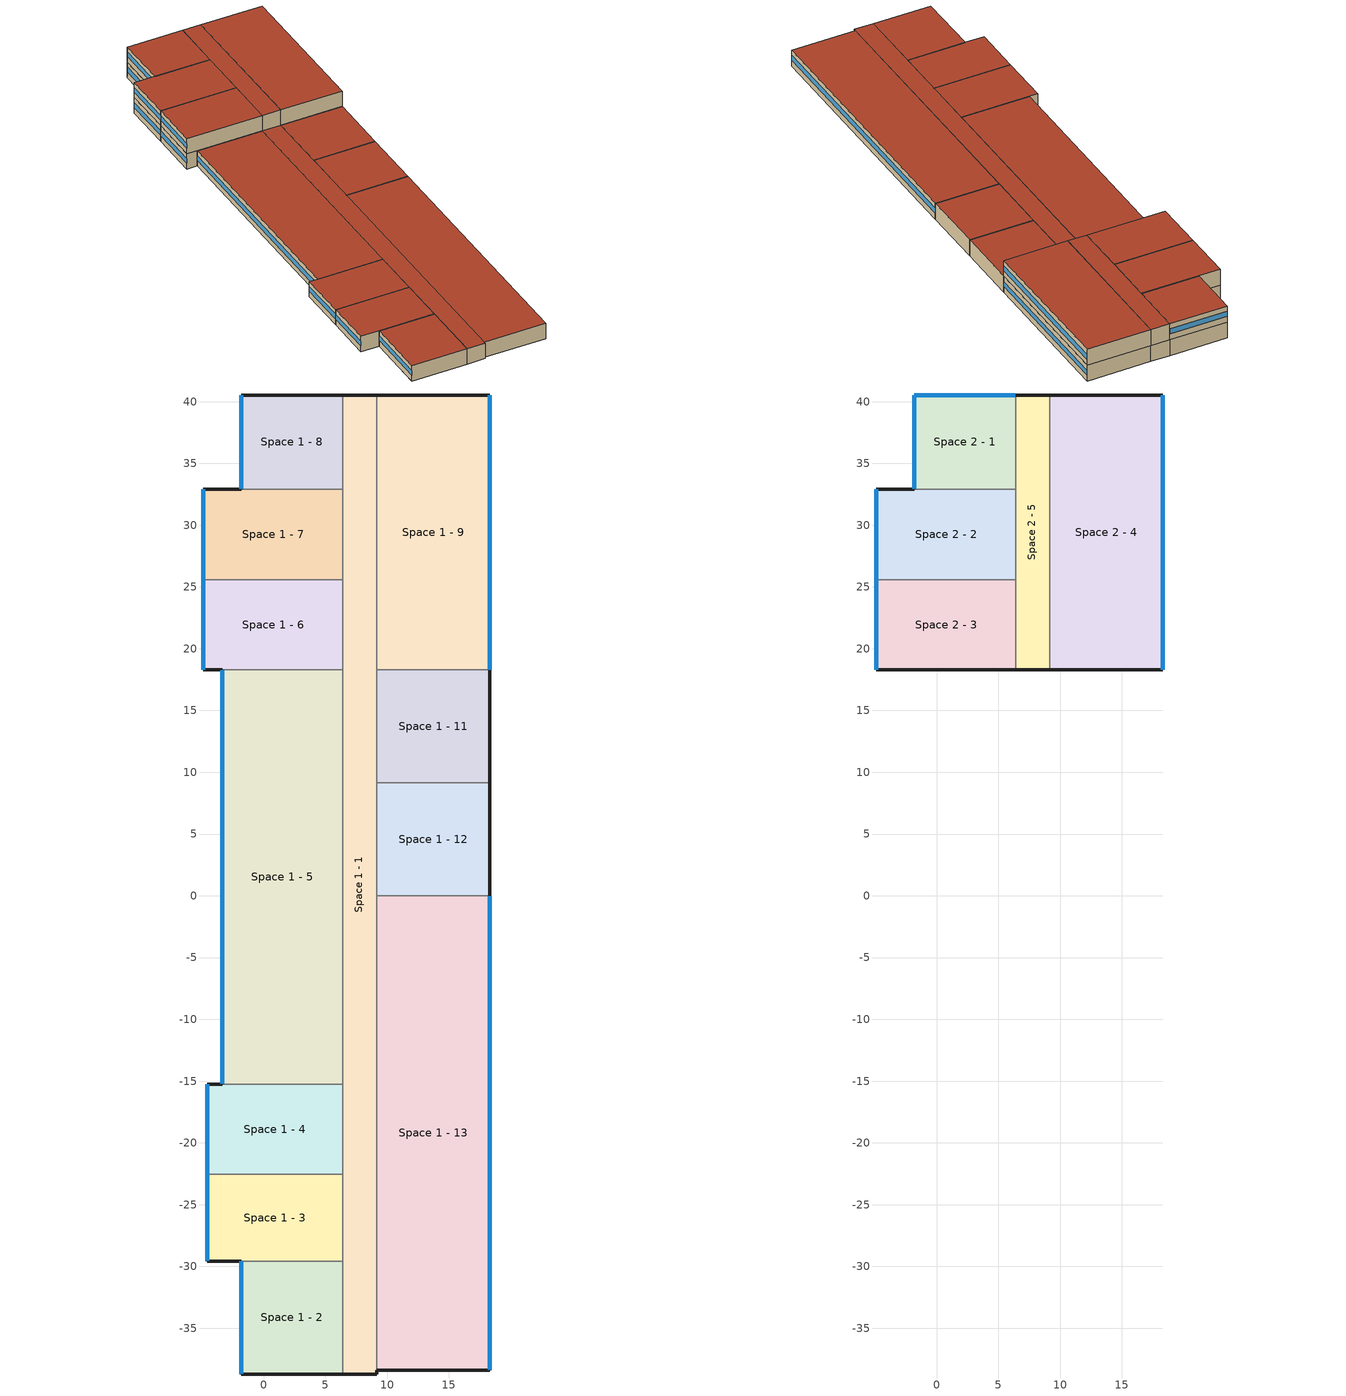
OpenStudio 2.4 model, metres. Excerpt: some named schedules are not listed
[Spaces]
Space 1 - 11
 floor ground: 18.29,18.29 18.29,9.14 9.14,9.14 9.14,18.29 z0
 wall outside: 18.29,9.14 18.29,18.29 z0:2.44
 wall to Space 1 - 12: 9.14,9.14 18.29,9.14 z0:2.44
 wall to Space 1 - 1: 9.14,18.29 9.14,9.14 z0:2.44
 wall to Space 1 - 9: 18.29,18.29 9.14,18.29 z0:2.44
 roof outside: 9.14,18.29 9.14,9.14 18.29,9.14 18.29,18.29 z2.44
Space 1 - 1
 floor ground: 6.4,-38.71 6.4,-29.57 6.4,-22.56 6.4,-15.24 6.4,18.29 6.4,25.6 6.4,32.92 6.4,40.54 9.14,40.54 9.14,18.29 9.14,9.14 9.14,0 9.14,-38.4 9.14,-38.71 z0
 wall outside: 9.14,40.54 6.4,40.54 / 6.4,-38.71 9.14,-38.71 9.14,-38.4 z0:2.44
 wall to Space 1 - 7: 6.4,32.92 6.4,25.6 z0:2.44
 wall to Space 1 - 6: 6.4,25.6 6.4,18.29 z0:2.44
 wall to Space 1 - 5: 6.4,18.29 6.4,-15.24 z0:2.44
 wall to Space 1 - 4: 6.4,-15.24 6.4,-22.56 z0:2.44
 wall to Space 1 - 3: 6.4,-22.56 6.4,-29.57 z0:2.44
 wall to Space 1 - 2: 6.4,-29.57 6.4,-38.71 z0:2.44
 wall to Space 1 - 8: 6.4,40.54 6.4,32.92 z0:2.44
 wall to Space 1 - 9: 9.14,18.29 9.14,40.54 z0:2.44
 wall to Space 1 - 12: 9.14,0 9.14,9.14 z0:2.44
 wall to Space 1 - 13: 9.14,-38.4 9.14,0 z0:2.44
 roof outside: 9.14,-38.71 9.14,18.29 6.4,18.29 6.4,-38.71 z2.44
Space 1 - 2
 floor ground: -1.83,-38.71 -1.83,-29.57 6.4,-29.57 6.4,-38.71 z0
 wall outside: -1.83,-29.57 -1.83,-38.71 6.4,-38.71 z0:2.44
 wall to Space 1 - 3: 6.4,-29.57 -1.83,-29.57 z0:2.44
 window: -1.83,-29.59 -1.83,-38.68 z0.91:1.65
 roof outside: 6.4,-38.71 6.4,-29.57 -1.83,-29.57 -1.83,-38.71 z2.44
Space 1 - 12
 floor ground: 18.29,9.14 18.29,0 17.98,0 9.14,0 9.14,9.14 z0
 wall outside: 18.29,0 18.29,9.14 z0:2.44
 wall to Space 1 - 13: 9.14,0 17.98,0 18.29,0 z0:2.44
 roof outside: 9.14,9.14 9.14,0 17.98,0 18.29,0 18.29,9.14 z2.44
Space 1 - 13
 floor ground: 18.29,0 18.29,-38.4 9.14,-38.4 9.14,0 17.98,0 z0
 wall outside: 9.14,-38.4 18.29,-38.4 18.29,0 z0:2.44
 window: 18.29,-38.38 18.29,-0.03 z0.91:1.65
 roof outside: 17.98,0 9.14,0 9.14,-38.4 18.29,-38.4 18.29,0 z2.44
Space 1 - 6
 floor ground: 6.4,25.6 6.4,18.29 -3.35,18.29 -4.88,18.29 -4.88,25.6 z0
 wall outside: -4.88,25.6 -4.88,18.29 -3.35,18.29 z0:2.44
 wall to Space 1 - 5: -3.35,18.29 6.4,18.29 z0:2.44
 wall to Space 1 - 7: 6.4,25.6 -4.88,25.6 z0:2.44
 window: -4.88,25.58 -4.88,18.31 z0.91:1.65
Space 1 - 3
 floor ground: 6.4,-22.56 6.4,-29.57 -1.83,-29.57 -4.57,-29.57 -4.57,-22.56 z0
 wall outside: -4.57,-22.56 -4.57,-29.57 -1.83,-29.57 z0:2.44
 wall to Space 1 - 4: 6.4,-22.56 -4.57,-22.56 z0:2.44
 window: -4.57,-22.58 -4.57,-29.54 z0.91:1.65
 roof outside: -4.57,-22.56 -4.57,-29.57 -1.83,-29.57 6.4,-29.57 6.4,-22.56 z2.44
Space 1 - 4
 floor ground: 6.4,-15.24 6.4,-22.56 -4.57,-22.56 -4.57,-15.24 -3.35,-15.24 z0
 wall outside: -3.35,-15.24 -4.57,-15.24 -4.57,-22.56 z0:2.44
 wall to Space 1 - 5: 6.4,-15.24 -3.35,-15.24 z0:2.44
 window: -4.57,-15.27 -4.57,-22.53 z0.91:1.65
 roof outside: -3.35,-15.24 -4.57,-15.24 -4.57,-22.56 6.4,-22.56 6.4,-15.24 z2.44
Space 1 - 5
 floor ground: 6.4,18.29 6.4,-15.24 -3.35,-15.24 -3.35,18.29 z0
 wall outside: -3.35,18.29 -3.35,-15.24 z0:2.44
 window: -3.35,18.26 -3.35,-15.21 z0.91:1.65
 roof outside: -3.35,18.29 -3.35,-15.24 6.4,-15.24 6.4,18.29 z2.44
Space 1 - 7
 floor ground: 6.4,32.92 6.4,25.6 -4.88,25.6 -4.88,32.92 -1.83,32.92 z0
 wall outside: -1.83,32.92 -4.88,32.92 -4.88,25.6 z0:2.44
 wall to Space 1 - 8: 6.4,32.92 -1.83,32.92 z0:2.44
 window: -4.88,32.89 -4.88,25.63 z0.91:1.65
Space 1 - 8
 floor ground: 6.4,40.54 6.4,32.92 -1.83,32.92 -1.83,40.54 z0
 wall outside: 6.4,40.54 -1.83,40.54 -1.83,32.92 z0:2.44
 window: -1.83,40.51 -1.83,32.94 z0.91:1.65
Space 1 - 9
 floor ground: 18.29,40.54 18.29,18.29 9.14,18.29 9.14,40.54 z0
 wall outside: 18.29,18.29 18.29,40.54 9.14,40.54 z0:2.44
 window: 18.29,18.31 18.29,40.51 z0.91:1.65
Space 2 - 1
 floor to Space 1 - 8: 6.4,40.54 6.4,32.92 -1.83,32.92 -1.83,40.54 z2.44
 wall outside: 6.4,40.54 -1.83,40.54 -1.83,32.92 z2.44:4.88
 wall to Space 2 - 5: 6.4,32.92 6.4,40.54 z2.44:4.88
 wall to Space 2 - 2: -1.83,32.92 6.4,32.92 z2.44:4.88
 window: -1.83,40.51 -1.83,32.94 / 6.38,40.54 -1.8,40.54 z3.35:4.09
 roof outside: -1.83,40.54 -1.83,32.92 6.4,32.92 6.4,40.54 z4.88
Space 2 - 2
 floor to Space 1 - 7: 6.4,32.92 6.4,25.6 -4.88,25.6 -4.88,32.92 -1.83,32.92 z2.44
 wall outside: -1.83,32.92 -4.88,32.92 -4.88,25.6 z2.44:4.88
 wall to Space 2 - 5: 6.4,25.6 6.4,32.92 z2.44:4.88
 wall to Space 2 - 3: -4.88,25.6 6.4,25.6 z2.44:4.88
 window: -4.88,32.89 -4.88,25.63 z3.35:4.09
 roof outside: -1.83,32.92 -4.88,32.92 -4.88,25.6 6.4,25.6 6.4,32.92 z4.88
Space 2 - 3
 floor to Space 1 - 6: 6.4,25.6 6.4,18.29 -4.88,18.29 -4.88,25.6 z2.44
 wall outside: -4.88,25.6 -4.88,18.29 6.4,18.29 z2.44:4.88
 wall to Space 2 - 5: 6.4,18.29 6.4,25.6 z2.44:4.88
 window: -4.88,25.58 -4.88,18.31 z3.35:4.09
 roof outside: -4.88,25.6 -4.88,18.29 6.4,18.29 6.4,25.6 z4.88
Space 2 - 4
 floor to Space 1 - 9: 18.29,40.54 18.29,18.29 9.14,18.29 9.14,40.54 z2.44
 wall outside: 9.14,18.29 18.29,18.29 18.29,40.54 9.14,40.54 z2.44:4.88
 wall to Space 2 - 5: 9.14,40.54 9.14,18.29 z2.44:4.88
 window: 18.29,18.31 18.29,40.51 z3.35:4.09
 roof outside: 9.14,40.54 9.14,18.29 18.29,18.29 18.29,40.54 z4.88
Space 2 - 5
 floor to Space 1 - 1: 9.14,40.54 9.14,18.29 6.4,18.29 6.4,40.54 z2.44
 wall outside: 6.4,18.29 9.14,18.29 / 9.14,40.54 6.4,40.54 z2.44:4.88
 roof outside: 6.4,40.54 6.4,32.92 6.4,25.6 6.4,18.29 9.14,18.29 9.14,40.54 z4.88
[Site]
Los Angeles Intl Arpt: Latitude {deg}=33.93; Longitude {deg}=-118.4; Time Zone {hr}=-8; Elevation {m}=30
[ClimateZones]
Climate Zone Institution Name 2=CEC; Climate Zone Document Name 2=California Climate Zone Descriptions; Climate Zone Document Year 2=1995; Climate Zone Value 2=9
[Building]
Building 1: Default Construction Set=DEER 1985 - ESe - CEC T24-CEC9; Standards Building Type=ESe
[SizingPeriod:DesignDay] Barometric Pressure {Pa}=100965; Sky Clearness=0; Rain Indicator=0; Snow Indicator=0; Day of Month=21; Daylight Saving Time Indicator=0; Dry-Bulb Temperature Range Modifier Type=DefaultMultipliers
Name | Maximum Dry-Bulb Temperature {C} | Daily Dry-Bulb Temperature Range {deltaC} | Humidity Indicating Conditions at Maximum Dry-Bulb | Wind Speed {m/s} | Wind Direction {deg} | Month | Day Type | Humidity Indicating Type | Solar Model Indicator | ASHRAE Taub | ASHRAE Taud
Los Angeles Intl Arpt Ann Htg 99.6% Condns DB | 6.9 | 0 | 6.9 | 2.4 | 90 | 1 | WinterDesignDay | Wetbulb | ASHRAEClearSky
Los Angeles Intl Arpt Ann Hum_n 99.6% Condns DP=>MCDB | 15.2 | 0 | -10.6 | 2.4 | 90 | 1 | WinterDesignDay | Dewpoint | ASHRAEClearSky
Los Angeles Intl Arpt Ann Htg Wind 99.6% Condns WS=>MCDB | 13.6 | 0 | 13.6 | 10.9 | 90 | 1 | WinterDesignDay | Wetbulb | ASHRAEClearSky
Los Angeles Intl Arpt Ann Clg .4% Condns DB=>MWB | 28.7 | 6 | 17.9 | 4.1 | 250 | 8 | SummerDesignDay | Wetbulb | ASHRAETau | 0.44 | 2.108
[DefaultConstructionSet]
DEER 1985 - ESe - CEC T24-CEC9: Default Exterior Surface Constructions=Default Surface Constructions 1; Default Interior Surface Constructions=Default Surface Constructions 2; Default Ground Contact Surface Constructions=Default Surface Constructions 3; Default Exterior SubSurface Constructions=Default Sub Surface Constructions 1; Default Interior SubSurface Constructions=Default Sub Surface Constructions 2; Interior Partition Construction=Typical Interior Partition
[DefaultSurfaceConstructions]
Name | Floor Construction | Wall Construction | Roof Ceiling Construction
Default Surface Constructions 1 | DEER Uncarpeted 6in Slab Floor | DEER Insulated Exterior Mass Wall R-3.51 | DEER Wood Framed Roof R-14.18
Default Surface Constructions 2 | DEER Carpeted 6in Slab Floor | Typical Interior Wall | DEER Carpeted 6in Slab Floor
Default Surface Constructions 3 | DEER Carpeted 6in Slab Floor | Typical Uninsulated Basement Mass Wall
[Construction]
DEER Uncarpeted 6in Slab Floor: Typical Insulation R-1.73, 6 in. Normalweight Concrete Floor
DEER Insulated Exterior Mass Wall R-3.51: 8 in. Concrete Block Wall, Typical Insulation R-1.73
DEER Wood Framed Roof R-14.18: Roof Membrane, Typical Insulation R-13.68, Metal Roof Surface
DEER Carpeted 6in Slab Floor: Typical Insulation, 6 in. Normalweight Concrete Floor, Typical Carpet Pad
Typical Interior Wall: G01 13mm gypsum board, G01 13mm gypsum board
Typical Uninsulated Basement Mass Wall: 8 in. Concrete Block Basement Wall
DEER Metal Framed Window U-1.23 SHGC 0.82: Simple Glazing U-1.56 SHGC 0.82
DEER Metal Framed Window U-1.23 SHGC 0.82 1: Simple Glazing U-1.56 SHGC 0.82 1
Typical Uninsulated Swinging Door: Typical Insulation
U 0.98 SHGC 0.68 Sgl Ref-B-H Clr 6mm: REF B CLEAR HI 6MM
Typical Insulated Metal Door: F08 Metal surface, Typical Insulation
DEER Skylight U-1.31 SHGC 0.61: Simple Glazing U-1.69 SHGC 0.61
Typical Interior Window: Clear 3mm
Typical Interior Door; Typical Interior Partition: G05 25mm wood
[Material:NoMass] Roughness=Smooth; Thermal Absorptance=0.9; Solar Absorptance=0.7
Name | Thermal Resistance {m2-K/W} | Visible Absorptance
Typical Insulation R-1.73 | 0.305336 | 0.7
Typical Insulation R-13.68 | 2.40869 | 0.7
Typical Insulation | 0.0282222 | 0.7
Typical Carpet Pad | 0.21648 | 0.8
[Material] Thermal Absorptance=0.9
Name | Roughness | Thickness {m} | Conductivity {W/m-K} | Density {kg/m3} | Specific Heat {J/kg-K} | Solar Absorptance | Visible Absorptance
6 in. Normalweight Concrete Floor | MediumRough | 0.1524 | 2.31 | 2322 | 832 | 0.7 | 0.7
8 in. Concrete Block Wall | MediumRough | 0.2032 | 0.72 | 800 | 832 | 0.7 | 0.7
Roof Membrane | VeryRough | 0.0095 | 0.16 | 1121.29 | 1460 | 0.7 | 0.7
Metal Roof Surface; F08 Metal surface | Smooth | 0.0008 | 45.28 | 7824 | 500 | 0.7 | 0.7
G01 13mm gypsum board | Smooth | 0.0127 | 0.160031 | 800.001 | 1090.73 | 0.7 | 0.5
8 in. Concrete Block Basement Wall | MediumRough | 0.2032 | 1.326 | 1842 | 912 | 0.7 | 0.7
G05 25mm wood | MediumSmooth | 0.0254 | 0.15 | 608 | 1630 | 0.5 | 0.5
[DefaultSubSurfaceConstructions]
Name | Fixed Window Construction | Operable Window Construction | Door Construction | Glass Door Construction | Overhead Door Construction | Skylight Construction | Tubular Daylight Dome Construction | Tubular Daylight Diffuser Construction
Default Sub Surface Constructions 1 | DEER Metal Framed Window U-1.23 SHGC 0.82 | DEER Metal Framed Window U-1.23 SHGC 0.82 1 | Typical Uninsulated Swinging Door | U 0.98 SHGC 0.68 Sgl Ref-B-H Clr 6mm | Typical Insulated Metal Door | DEER Skylight U-1.31 SHGC 0.61 | Typical Interior Window | Typical Interior Window
Default Sub Surface Constructions 2 | Typical Interior Window | Typical Interior Window | Typical Interior Door
[WindowMaterial:SimpleGlazingSystem] U-Factor {W/m2-K}=0.1; Visible Transmittance=0.25
Name | Solar Heat Gain Coefficient
Simple Glazing U-1.56 SHGC 0.82; Simple Glazing U-1.56 SHGC 0.82 1 | 0.82
Simple Glazing U-1.69 SHGC 0.61 | 0.61
[WindowMaterial:Glazing] Optical Data Type=SpectralAverage; Infrared Transmittance at Normal Incidence=0; Front Side Infrared Hemispherical Emissivity=0.84; Conductivity {W/m-K}=0.9; Dirt Correction Factor for Solar and Visible Transmittance=1; Solar Diffusing=No
Name | Thickness {m} | Solar Transmittance at Normal Incidence | Front Side Solar Reflectance at Normal Incidence | Back Side Solar Reflectance at Normal Incidence | Visible Transmittance at Normal Incidence | Front Side Visible Reflectance at Normal Incidence | Back Side Visible Reflectance at Normal Incidence | Back Side Infrared Hemispherical Emissivity
REF B CLEAR HI 6MM | 0.006 | 0.24 | 0.16 | 0.32 | 0.3 | 0.16 | 0.29 | 0.6
Clear 3mm | 0.003 | 0.837 | 0.075 | 0.075 | 0.898 | 0.081 | 0.081 | 0.84
[SpaceType]
Name | Default Schedule Set | Design Specification Outdoor Air Object | Standards Building Type | Standards Space Type
ESe Classroom | ESe Classroom Schedule Set | ESe Classroom Ventilation | ESe | Classroom
ECC CorridorStairway | ECC CorridorStairway Schedule Set | ECC CorridorStairway Ventilation | ECC | CorridorStairway
ESe OfficeGeneral | ESe OfficeGeneral Schedule Set | ESe OfficeGeneral Ventilation | ESe | OfficeGeneral
EPr LibraryReading | EPr LibraryReading Schedule Set | EPr LibraryReading Ventilation | EPr | LibraryReading
ESe Dining | ESe Dining Schedule Set | ESe Dining Ventilation | ESe | Dining
ESe Kitchen | ESe Kitchen Schedule Set | ESe Kitchen Ventilation | ESe | Kitchen
[DefaultScheduleSet]
Name | Number of People Schedule | People Activity Level Schedule | Lighting Schedule | Electric Equipment Schedule | Infiltration Schedule
ESe Classroom Schedule Set | D_ESe_Clrm_Occup_Yr | DEER Activity 117W/person | D17_ESe_Clrm_LF_Yr | D_ESe_Clrm_Misc_Yr | D_ESe_All_C_Inf_Yr
ECC CorridorStairway Schedule Set | D_ECC_OffGen_Occup_Yr | DEER Activity 147W/person | D17_ECC_Cordr_LF_Yr | D_ECC_OffGen_Misc_Yr | D_ECC_All_C_Inf_Yr
ESe OfficeGeneral Schedule Set | D_ESe_OffGen_Occup_Yr | DEER Activity 132W/person | D17_ESe_OffGen_LF_Yr | D_ESe_OffGen_Misc_Yr | D_ESe_All_C_Inf_Yr
EPr LibraryReading Schedule Set | D_EPr_Clrm_Occup_Yr | DEER Activity 132W/person | D17_EPr_LibRdg_LF_Yr | D_EPr_Clrm_Misc_Yr | D_EPr_All_C_Inf_Yr
ESe Dining Schedule Set | D_ESe_Caf_Occup_Yr | DEER Activity 161W/person | D17_ESe_Din_LF_Yr | D_ESe_Caf_Misc_Yr | D_ESe_All_C_Inf_Yr
ESe Kitchen Schedule Set | D_ESe_Ktchn_Occup_Yr | DEER Activity 220W/person | D17_ESe_Ktchn_LF_Yr | D_ESe_Ktchn_Misc_Yr | D_ESe_All_C_Inf_Yr
[DesignSpecification:OutdoorAir] Outdoor Air Method=Sum
Name | Outdoor Air Flow per Floor Area {m3/s-m2}
ESe Classroom Ventilation | 0.00254
ECC CorridorStairway Ventilation; ESe Kitchen Ventilation | 0.000254
ESe OfficeGeneral Ventilation | 0.0004572
EPr LibraryReading Ventilation | 0.001016
ESe Dining Ventilation | 0.0045212
[People] Work Efficiency Schedule=Work Efficiency Schedule; Clothing Insulation Schedule=Clothing Schedule; Air Velocity Schedule=Air Velocity Schedule; Multiplier=1
Name | People Definition | Space or SpaceType
ESe Classroom People | ESe Classroom People Definition | ESe Classroom
ECC CorridorStairway People | ECC CorridorStairway People Definition | ECC CorridorStairway
ESe OfficeGeneral People | ESe OfficeGeneral People Definition | ESe OfficeGeneral
EPr LibraryReading People | EPr LibraryReading People Definition | EPr LibraryReading
ESe Dining People | ESe Dining People Definition | ESe Dining
ESe Kitchen People | ESe Kitchen People Definition | ESe Kitchen
[People:Definition] Number of People Calculation Method=People/Area; Fraction Radiant=0.3
Name | People per Space Floor Area {person/m2}
ESe Classroom People Definition | 0.358438
ECC CorridorStairway People Definition | 0.0721182
ESe OfficeGeneral People Definition | 0.0473612
EPr LibraryReading People Definition | 0.14316
ESe Dining People Definition | 0.477918
ESe Kitchen People Definition | 0.0355209
[Lights] Fraction Replaceable=1
Name | Lights Definition | Space or SpaceType
ESe Classroom Lights | ESe Classroom Lights Definition | ESe Classroom
ECC CorridorStairway Lights | ECC CorridorStairway Lights Definition | ECC CorridorStairway
ESe OfficeGeneral Lights | ESe OfficeGeneral Lights Definition | ESe OfficeGeneral
EPr LibraryReading Lights | EPr LibraryReading Lights Definition | EPr LibraryReading
ESe Dining Lights | ESe Dining Lights Definition | ESe Dining
ESe Kitchen Lights | ESe Kitchen Lights Definition | ESe Kitchen
[Lights:Definition] Design Level Calculation Method=Watts/Area
Name | Watts per Space Floor Area {W/m2}
ESe Classroom Lights Definition | 17.2223
ECC CorridorStairway Lights Definition | 8.61113
ESe OfficeGeneral Lights Definition | 13.9931
EPr LibraryReading Lights Definition; ESe Dining Lights Definition | 16.1459
ESe Kitchen Lights Definition | 18.2986
[ElectricEquipment]
Name | Electric Equipment Definition | Space or SpaceType
ESe Classroom Elec Equip | ESe Classroom Elec Equip Definition | ESe Classroom
ECC CorridorStairway Elec Equip | ECC CorridorStairway Elec Equip Definition | ECC CorridorStairway
ESe OfficeGeneral Elec Equip | ESe OfficeGeneral Elec Equip Definition | ESe OfficeGeneral
EPr LibraryReading Elec Equip | EPr LibraryReading Elec Equip Definition | EPr LibraryReading
ESe Dining Elec Equip | ESe Dining Elec Equip Definition | ESe Dining
[ElectricEquipment:Definition] Design Level Calculation Method=Watts/Area; Fraction Radiant=0.5
Name | Watts per Space Floor Area {W/m2}
ESe Classroom Elec Equip Definition | 11.8403
ECC CorridorStairway Elec Equip Definition | 2.36806
ESe OfficeGeneral Elec Equip Definition; EPr LibraryReading Elec Equip Definition | 17.7605
ESe Dining Elec Equip Definition | 5.92015
[Space]
Name | Space Type | Building Story | Thermal Zone
Space 1 - 11 | ESe Classroom | Story 1 | Thermal Zone 11
Space 1 - 1 | ECC CorridorStairway | Story 1 | Thermal Zone 1
Space 1 - 2 | ESe Classroom | Story 1 | Thermal Zone 2
Space 1 - 12 | ESe Kitchen | Story 1 | Thermal Zone 12
Space 1 - 13 | ESe Dining | Story 1 | Thermal Zone 13
Space 1 - 6 | ESe Classroom | Story 1 | Thermal Zone 6
Space 1 - 3 | ESe Classroom | Story 1 | Thermal Zone 3
Space 1 - 4 | ESe Classroom | Story 1 | Thermal Zone 4
Space 1 - 5 | EPr LibraryReading | Story 1 | Thermal Zone 5
Space 1 - 7 | ESe Classroom | Story 1 | Thermal Zone 7
Space 1 - 8 | ESe OfficeGeneral | Story 1 | Thermal Zone 8
Space 1 - 9 | ESe Classroom | Story 1 | Thermal Zone 9
Space 2 - 1 | ESe OfficeGeneral | Story 2 | Thermal Zone 10
Space 2 - 2 | ESe Classroom | Story 2 | Thermal Zone 14
Space 2 - 3 | ESe Classroom | Story 2 | Thermal Zone 15
Space 2 - 4 | ESe Classroom | Story 2 | Thermal Zone 17
Space 2 - 5 | ECC CorridorStairway | Story 2 | Thermal Zone 16
[ThermalZone] Use Ideal Air Loads=Yes
Name | Thermostat
Thermal Zone 11 | Thermostat Setpoint Dual Setpoint 3
Thermal Zone 1 | Thermostat Setpoint Dual Setpoint 1
Thermal Zone 2 | Thermostat Setpoint Dual Setpoint 4
Thermal Zone 12 | Thermostat Setpoint Dual Setpoint 5
Thermal Zone 13 | Thermostat Setpoint Dual Setpoint 2
Thermal Zone 6 | Thermostat Setpoint Dual Setpoint 8
Thermal Zone 3 | Thermostat Setpoint Dual Setpoint 7
Thermal Zone 4 | Thermostat Setpoint Dual Setpoint 6
Thermal Zone 5 | Thermostat Setpoint Dual Setpoint 15
Thermal Zone 7 | Thermostat Setpoint Dual Setpoint 10
Thermal Zone 8 | Thermostat Setpoint Dual Setpoint 11
Thermal Zone 9 | Thermostat Setpoint Dual Setpoint 9
Thermal Zone 10 | Thermostat Setpoint Dual Setpoint 13
Thermal Zone 14 | Thermostat Setpoint Dual Setpoint 16
Thermal Zone 15 | Thermostat Setpoint Dual Setpoint 14
Thermal Zone 17 | Thermostat Setpoint Dual Setpoint 17
Thermal Zone 16 | Thermostat Setpoint Dual Setpoint 12
[BuildingStory] Nominal Floor to Floor Height {m}=2.4384; Nominal Floor to Ceiling Height {m}=2.4384
Name | Nominal Z Coordinate {m}
Story 1 | 0
Story 2 | 2.4384
[ThermostatSetpoint:DualSetpoint] Heating Setpoint Temperature Schedule=D_ESe_All_HTemp_Yr; Cooling Setpoint Temperature Schedule=D_ESe_All_CTemp_Yr
Thermostat Setpoint Dual Setpoint 1; Thermostat Setpoint Dual Setpoint 2; Thermostat Setpoint Dual Setpoint 3; Thermostat Setpoint Dual Setpoint 4; Thermostat Setpoint Dual Setpoint 5; Thermostat Setpoint Dual Setpoint 6; Thermostat Setpoint Dual Setpoint 7; Thermostat Setpoint Dual Setpoint 8; Thermostat Setpoint Dual Setpoint 9; Thermostat Setpoint Dual Setpoint 10; Thermostat Setpoint Dual Setpoint 11; Thermostat Setpoint Dual Setpoint 12; Thermostat Setpoint Dual Setpoint 13; Thermostat Setpoint Dual Setpoint 14; Thermostat Setpoint Dual Setpoint 15; Thermostat Setpoint Dual Setpoint 16; Thermostat Setpoint Dual Setpoint 17
[Schedule:Ruleset]
Name | Default Day Schedule | Summer Design Day Schedule | Winter Design Day Schedule
D_ESe_Clrm_Occup_Yr | D_ESe_Clrm_Occup_Yr Default | D_ESe_Clrm_Occup_Yr Summer Design Day 4 | D_ESe_Clrm_Occup_Yr Winter Design Day 4
DEER Activity 117W/person | DEER Activity 117W/person Default | DEER Activity 117W/person Summer Design Day | DEER Activity 117W/person Winter Design Day
D17_ESe_Clrm_LF_Yr | D17_ESe_Clrm_LF_Yr Default | D17_ESe_Clrm_LF_Yr Summer Design Day | D17_ESe_Clrm_LF_Yr Winter Design Day
D_ESe_Clrm_Misc_Yr | D_ESe_Clrm_Misc_Yr Default | D_ESe_Clrm_Misc_Yr Summer Design Day 4 | D_ESe_Clrm_Misc_Yr Winter Design Day 4
D_ESe_All_C_Inf_Yr | D_ESe_All_C_Inf_Yr Default | D_ESe_All_C_Inf_Yr Summer Design Day 4 | D_ESe_All_C_Inf_Yr Winter Design Day 4
Work Efficiency Schedule | Work Efficiency Schedule Default
Clothing Schedule | Clothing Schedule Default Winter Clothes
Air Velocity Schedule | Air Velocity Schedule Default
D_ECC_OffGen_Occup_Yr | D_ECC_OffGen_Occup_Yr Default | D_ECC_OffGen_Occup_Yr Summer Design Day 5 | D_ECC_OffGen_Occup_Yr Winter Design Day 5
DEER Activity 147W/person | DEER Activity 147W/person Default | DEER Activity 147W/person Summer Design Day | DEER Activity 147W/person Winter Design Day
D17_ECC_Cordr_LF_Yr | D17_ECC_Cordr_LF_Yr Default | D17_ECC_Cordr_LF_Yr Summer Design Day 5 | D17_ECC_Cordr_LF_Yr Winter Design Day 5
D_ECC_OffGen_Misc_Yr | D_ECC_OffGen_Misc_Yr Default | D_ECC_OffGen_Misc_Yr Summer Design Day 5 | D_ECC_OffGen_Misc_Yr Winter Design Day 5
D_ECC_All_C_Inf_Yr | D_ECC_All_C_Inf_Yr Default | D_ECC_All_C_Inf_Yr Summer Design Day 5 | D_ECC_All_C_Inf_Yr Winter Design Day 5
D_ESe_OffGen_Occup_Yr | D_ESe_OffGen_Occup_Yr Default | D_ESe_OffGen_Occup_Yr Summer Design Day 4 | D_ESe_OffGen_Occup_Yr Winter Design Day 4
DEER Activity 132W/person | DEER Activity 132W/person Default | DEER Activity 132W/person Summer Design Day | DEER Activity 132W/person Winter Design Day
D17_ESe_OffGen_LF_Yr | D17_ESe_OffGen_LF_Yr Default | D17_ESe_OffGen_LF_Yr Summer Design Day | D17_ESe_OffGen_LF_Yr Winter Design Day
D_ESe_OffGen_Misc_Yr | D_ESe_OffGen_Misc_Yr Default | D_ESe_OffGen_Misc_Yr Summer Design Day 4 | D_ESe_OffGen_Misc_Yr Winter Design Day 4
D_EPr_Clrm_Occup_Yr | D_EPr_Clrm_Occup_Yr Default | D_EPr_Clrm_Occup_Yr Summer Design Day 4 | D_EPr_Clrm_Occup_Yr Winter Design Day 4
D17_EPr_LibRdg_LF_Yr | D17_EPr_LibRdg_LF_Yr Default | D17_EPr_LibRdg_LF_Yr Summer Design Day 4 | D17_EPr_LibRdg_LF_Yr Winter Design Day 4
D_EPr_Clrm_Misc_Yr | D_EPr_Clrm_Misc_Yr Default | D_EPr_Clrm_Misc_Yr Summer Design Day 4 | D_EPr_Clrm_Misc_Yr Winter Design Day 4
D_EPr_All_C_Inf_Yr | D_EPr_All_C_Inf_Yr Default | D_EPr_All_C_Inf_Yr Summer Design Day 4 | D_EPr_All_C_Inf_Yr Winter Design Day 4
D_ESe_Caf_Occup_Yr | D_ESe_Caf_Occup_Yr Default | D_ESe_Caf_Occup_Yr Summer Design Day 4 | D_ESe_Caf_Occup_Yr Winter Design Day 4
DEER Activity 161W/person | DEER Activity 161W/person Default | DEER Activity 161W/person Summer Design Day | DEER Activity 161W/person Winter Design Day
D17_ESe_Din_LF_Yr | D17_ESe_Din_LF_Yr Default | D17_ESe_Din_LF_Yr Summer Design Day | D17_ESe_Din_LF_Yr Winter Design Day
D_ESe_Caf_Misc_Yr | D_ESe_Caf_Misc_Yr Default | D_ESe_Caf_Misc_Yr Summer Design Day 4 | D_ESe_Caf_Misc_Yr Winter Design Day 4
D_ESe_Ktchn_Occup_Yr | D_ESe_Ktchn_Occup_Yr Default | D_ESe_Ktchn_Occup_Yr Summer Design Day 4 | D_ESe_Ktchn_Occup_Yr Winter Design Day 4
DEER Activity 220W/person | DEER Activity 220W/person Default | DEER Activity 220W/person Summer Design Day | DEER Activity 220W/person Winter Design Day
D17_ESe_Ktchn_LF_Yr | D17_ESe_Ktchn_LF_Yr Default | D17_ESe_Ktchn_LF_Yr Summer Design Day | D17_ESe_Ktchn_LF_Yr Winter Design Day
D_ESe_Ktchn_Misc_Yr | D_ESe_Ktchn_Misc_Yr Default | D_ESe_Ktchn_Misc_Yr Summer Design Day 4 | D_ESe_Ktchn_Misc_Yr Winter Design Day 4
D_ESe_All_HTemp_Yr | D_ESe_All_HTemp_Yr Default | D_ESe_All_HTemp_Yr Summer Design Day 4 | D_ESe_All_HTemp_Yr Winter Design Day 4
D_ESe_All_CTemp_Yr | D_ESe_All_CTemp_Yr Default | D_ESe_All_CTemp_Yr Summer Design Day 4 | D_ESe_All_CTemp_Yr Winter Design Day 4
[Schedule:Day]
D_ESe_Clrm_Occup_Yr Default: 7, 0, 0, 9, 0, 0.6, 14, 0, 1, 18, 0, 0.5, 19, 0, 0.1, 24, 0, 0
D_ESe_Clrm_Occup_Yr Summer Design Day 4; D_ESe_Clrm_Occup_Yr Winter Design Day 4; Work Efficiency Schedule Default; D_ECC_OffGen_Occup_Yr Summer Design Day 5; D_ECC_OffGen_Occup_Yr Winter Design Day 5; D_ESe_Ktchn_Occup_Yr Summer Design Day 4; D_ESe_Ktchn_Occup_Yr Winter Design Day 4: 24, 0, 0
DEER Activity 117W/person Default; DEER Activity 117W/person Summer Design Day; DEER Activity 117W/person Winter Design Day: 24, 0, 117
D17_ESe_Clrm_LF_Yr Default; D17_ESe_Clrm_LF_Yr Summer Design Day; D17_ESe_Clrm_LF_Yr Winter Design Day: 5, 0, 0.05, 9, 0, 0.6, 15, 0, 1, 19, 0, 0.55, 20, 0, 0.35, 24, 0, 0.1
D_ESe_Clrm_Misc_Yr Default: 9, 0, 0.05, 10, 0, 0.8, 15, 0, 1, 17, 0, 0.55, 20, 0, 0.35, 24, 0, 0.01
D_ESe_Clrm_Misc_Yr Summer Design Day 4; D_ESe_Clrm_Misc_Yr Winter Design Day 4: 24, 0, 0.01
D_ESe_All_C_Inf_Yr Default: 6, 0, 1, 19, 0, 0.5, 24, 0, 1
D_ESe_All_C_Inf_Yr Summer Design Day 4; D_ESe_All_C_Inf_Yr Winter Design Day 4; Clothing Schedule Default Winter Clothes; D_ECC_All_C_Inf_Yr Summer Design Day 5; D_ECC_All_C_Inf_Yr Winter Design Day 5: 24, 0, 1
Air Velocity Schedule Default: 24, 0, 0.2
D_ECC_OffGen_Occup_Yr Default: 6, 0, 0, 7, 0, 0.2, 8, 0, 0.5, 16, 0, 0.5, 17, 0, 1, 24, 0, 0
DEER Activity 147W/person Default; DEER Activity 147W/person Summer Design Day; DEER Activity 147W/person Winter Design Day: 24, 0, 147
D17_ECC_Cordr_LF_Yr Default: 5, 0, 0.1, 6, 0, 0.265, 7, 0, 0.43, 8, 0, 0.595, 16, 0, 0.4875, 17, 0, 0.3906, 18, 0, 0.76, 19, 0, 0.595, 20, 0, 0.43, 21, 0, 0.265, 24, 0, 0.02
D17_ECC_Cordr_LF_Yr Summer Design Day 5; D17_ECC_Cordr_LF_Yr Winter Design Day 5; D_ECC_OffGen_Misc_Yr Summer Design Day 5; D_ECC_OffGen_Misc_Yr Winter Design Day 5; D_ESe_Ktchn_Misc_Yr Summer Design Day 4; D_ESe_Ktchn_Misc_Yr Winter Design Day 4: 24, 0, 0.02
D_ECC_OffGen_Misc_Yr Default: 5, 0, 0.1, 7, 0, 0.3, 8, 0, 0.5, 16, 0, 0.75, 17, 0, 1, 18, 0, 0.25, 24, 0, 0.02
D_ECC_All_C_Inf_Yr Default: 6, 0, 1, 20, 0, 0.5, 22, 0, 0.5, 24, 0, 1
D_ESe_Ktchn_Occup_Yr Default: 10, 0, 0, 14, 0, 1, 24, 0, 0
DEER Activity 220W/person Default; DEER Activity 220W/person Summer Design Day; DEER Activity 220W/person Winter Design Day: 24, 0, 220
D17_ESe_Ktchn_LF_Yr Default; D17_ESe_Ktchn_LF_Yr Summer Design Day; D17_ESe_Ktchn_LF_Yr Winter Design Day: 10, 0, 0.05, 14, 0, 1, 24, 0, 0.05
D_ESe_Ktchn_Misc_Yr Default: 10, 0, 0.05, 14, 0, 1, 24, 0, 0.02
D_ESe_All_HTemp_Yr Default: 6, 0, 17.8, 19, 0, 21.1, 24, 0, 17.8
D_ESe_All_HTemp_Yr Summer Design Day 4; D_ESe_All_HTemp_Yr Winter Design Day 4: 24, 0, 17.8
D_ESe_All_CTemp_Yr Default: 6, 0, 27.8, 19, 0, 24.4, 24, 0, 27.8
D_ESe_All_CTemp_Yr Summer Design Day 4; D_ESe_All_CTemp_Yr Winter Design Day 4: 24, 0, 27.8
[Schedule:Rule] Date Specification Type=DateRange
Name | Schedule Ruleset | Rule Order | Day Schedule | Apply Sunday | Start Month | Start Day | End Month | End Day | Apply Saturday | Apply Monday | Apply Tuesday | Apply Wednesday | Apply Thursday | Apply Friday
Schedule Rule 550 | D_ESe_Clrm_Occup_Yr | 0 | D_ESe_Clrm_Occup_Yr Sun Day 2 | Yes | 8 | 17 | 12 | 11
Schedule Rule 549 | D_ESe_Clrm_Occup_Yr | 1 | D_ESe_Clrm_Occup_Yr Sat Day 2 |  | 8 | 17 | 12 | 11 | Yes
Schedule Rule 548 | D_ESe_Clrm_Occup_Yr | 2 | D_ESe_Clrm_Occup_Yr Default|Wkdy Day 2 |  | 8 | 17 | 12 | 11 |  | Yes | Yes | Yes | Yes | Yes
Schedule Rule 547 | D_ESe_Clrm_Occup_Yr | 3 | D_ESe_Clrm_Occup_Yr Sun Day 1 | Yes | 4 | 13 | 6 | 12
Schedule Rule 546 | D_ESe_Clrm_Occup_Yr | 4 | D_ESe_Clrm_Occup_Yr Sat Day 1 |  | 4 | 13 | 6 | 12 | Yes
Schedule Rule 545 | D_ESe_Clrm_Occup_Yr | 5 | D_ESe_Clrm_Occup_Yr Default|Wkdy Day 1 |  | 4 | 13 | 6 | 12 |  | Yes | Yes | Yes | Yes | Yes
Schedule Rule 544 | D_ESe_Clrm_Occup_Yr | 6 | D_ESe_Clrm_Occup_Yr Sun Day | Yes | 1 | 5 | 4 | 3
Schedule Rule 543 | D_ESe_Clrm_Occup_Yr | 7 | D_ESe_Clrm_Occup_Yr Sat Day |  | 1 | 5 | 4 | 3 | Yes
Schedule Rule 542 | D_ESe_Clrm_Occup_Yr | 8 | D_ESe_Clrm_Occup_Yr Default|Wkdy Day |  | 1 | 5 | 4 | 3 |  | Yes | Yes | Yes | Yes | Yes
Schedule Rule 564 | D17_ESe_Clrm_LF_Yr | 0 | D17_ESe_Clrm_LF_Yr Wknd Day 6 | Yes | 12 | 12 | 12 | 31 | Yes
Schedule Rule 563 | D17_ESe_Clrm_LF_Yr | 1 | D17_ESe_Clrm_LF_Yr Default|Wkdy Day 6 |  | 12 | 12 | 12 | 31 |  | Yes | Yes | Yes | Yes | Yes
Schedule Rule 562 | D17_ESe_Clrm_LF_Yr | 2 | D17_ESe_Clrm_LF_Yr Wknd Day 5 | Yes | 8 | 17 | 12 | 11 | Yes
Schedule Rule 561 | D17_ESe_Clrm_LF_Yr | 3 | D17_ESe_Clrm_LF_Yr Default|Wkdy Day 5 |  | 8 | 17 | 12 | 11 |  | Yes | Yes | Yes | Yes | Yes
Schedule Rule 560 | D17_ESe_Clrm_LF_Yr | 4 | D17_ESe_Clrm_LF_Yr Wknd Day 4 | Yes | 6 | 13 | 8 | 16 | Yes
Schedule Rule 559 | D17_ESe_Clrm_LF_Yr | 5 | D17_ESe_Clrm_LF_Yr Default|Wkdy Day 4 |  | 6 | 13 | 8 | 16 |  | Yes | Yes | Yes | Yes | Yes
Schedule Rule 558 | D17_ESe_Clrm_LF_Yr | 6 | D17_ESe_Clrm_LF_Yr Wknd Day 3 | Yes | 4 | 13 | 6 | 12 | Yes
Schedule Rule 557 | D17_ESe_Clrm_LF_Yr | 7 | D17_ESe_Clrm_LF_Yr Default|Wkdy Day 3 |  | 4 | 13 | 6 | 12 |  | Yes | Yes | Yes | Yes | Yes
Schedule Rule 556 | D17_ESe_Clrm_LF_Yr | 8 | D17_ESe_Clrm_LF_Yr Wknd Day 2 | Yes | 4 | 4 | 4 | 12 | Yes
Schedule Rule 555 | D17_ESe_Clrm_LF_Yr | 9 | D17_ESe_Clrm_LF_Yr Default|Wkdy Day 2 |  | 4 | 4 | 4 | 12 |  | Yes | Yes | Yes | Yes | Yes
Schedule Rule 554 | D17_ESe_Clrm_LF_Yr | 10 | D17_ESe_Clrm_LF_Yr Wknd Day 1 | Yes | 1 | 5 | 4 | 3 | Yes
Schedule Rule 553 | D17_ESe_Clrm_LF_Yr | 11 | D17_ESe_Clrm_LF_Yr Default|Wkdy Day 1 |  | 1 | 5 | 4 | 3 |  | Yes | Yes | Yes | Yes | Yes
Schedule Rule 552 | D17_ESe_Clrm_LF_Yr | 12 | D17_ESe_Clrm_LF_Yr Wknd Day | Yes | 1 | 1 | 1 | 4 | Yes
Schedule Rule 551 | D17_ESe_Clrm_LF_Yr | 13 | D17_ESe_Clrm_LF_Yr Default|Wkdy Day |  | 1 | 1 | 1 | 4 |  | Yes | Yes | Yes | Yes | Yes
Schedule Rule 573 | D_ESe_Clrm_Misc_Yr | 0 | D_ESe_Clrm_Misc_Yr Sun Day 2 | Yes | 8 | 17 | 12 | 11
Schedule Rule 572 | D_ESe_Clrm_Misc_Yr | 1 | D_ESe_Clrm_Misc_Yr Sat Day 2 |  | 8 | 17 | 12 | 11 | Yes
Schedule Rule 571 | D_ESe_Clrm_Misc_Yr | 2 | D_ESe_Clrm_Misc_Yr Default|Wkdy Day 2 |  | 8 | 17 | 12 | 11 |  | Yes | Yes | Yes | Yes | Yes
Schedule Rule 570 | D_ESe_Clrm_Misc_Yr | 3 | D_ESe_Clrm_Misc_Yr Sun Day 1 | Yes | 4 | 13 | 6 | 12
Schedule Rule 569 | D_ESe_Clrm_Misc_Yr | 4 | D_ESe_Clrm_Misc_Yr Sat Day 1 |  | 4 | 13 | 6 | 12 | Yes
Schedule Rule 568 | D_ESe_Clrm_Misc_Yr | 5 | D_ESe_Clrm_Misc_Yr Default|Wkdy Day 1 |  | 4 | 13 | 6 | 12 |  | Yes | Yes | Yes | Yes | Yes
Schedule Rule 567 | D_ESe_Clrm_Misc_Yr | 6 | D_ESe_Clrm_Misc_Yr Sun Day | Yes | 1 | 5 | 4 | 3
Schedule Rule 566 | D_ESe_Clrm_Misc_Yr | 7 | D_ESe_Clrm_Misc_Yr Sat Day |  | 1 | 5 | 4 | 3 | Yes
Schedule Rule 565 | D_ESe_Clrm_Misc_Yr | 8 | D_ESe_Clrm_Misc_Yr Default|Wkdy Day |  | 1 | 5 | 4 | 3 |  | Yes | Yes | Yes | Yes | Yes
Schedule Rule 582 | D_ESe_All_C_Inf_Yr | 0 | D_ESe_All_C_Inf_Yr Sun Day 2 | Yes | 8 | 17 | 12 | 11
Schedule Rule 581 | D_ESe_All_C_Inf_Yr | 1 | D_ESe_All_C_Inf_Yr Sat Day 2 |  | 8 | 17 | 12 | 11 | Yes
Schedule Rule 580 | D_ESe_All_C_Inf_Yr | 2 | D_ESe_All_C_Inf_Yr Default|Wkdy Day 2 |  | 8 | 17 | 12 | 11 |  | Yes | Yes | Yes | Yes | Yes
Schedule Rule 579 | D_ESe_All_C_Inf_Yr | 3 | D_ESe_All_C_Inf_Yr Sun Day 1 | Yes | 4 | 13 | 6 | 12
Schedule Rule 578 | D_ESe_All_C_Inf_Yr | 4 | D_ESe_All_C_Inf_Yr Sat Day 1 |  | 4 | 13 | 6 | 12 | Yes
Schedule Rule 577 | D_ESe_All_C_Inf_Yr | 5 | D_ESe_All_C_Inf_Yr Default|Wkdy Day 1 |  | 4 | 13 | 6 | 12 |  | Yes | Yes | Yes | Yes | Yes
Schedule Rule 576 | D_ESe_All_C_Inf_Yr | 6 | D_ESe_All_C_Inf_Yr Sun Day | Yes | 1 | 5 | 4 | 3
Schedule Rule 575 | D_ESe_All_C_Inf_Yr | 7 | D_ESe_All_C_Inf_Yr Sat Day |  | 1 | 5 | 4 | 3 | Yes
Schedule Rule 574 | D_ESe_All_C_Inf_Yr | 8 | D_ESe_All_C_Inf_Yr Default|Wkdy Day |  | 1 | 5 | 4 | 3 |  | Yes | Yes | Yes | Yes | Yes
Schedule Rule 1 | Clothing Schedule | 0 | Clothing Schedule Summer Clothes |  | 5 | 1 | 9 | 30
Schedule Rule 123 | D_ECC_OffGen_Occup_Yr | 0 | D_ECC_OffGen_Occup_Yr Sun Day 3 | Yes | 8 | 17 | 12 | 11
Schedule Rule 122 | D_ECC_OffGen_Occup_Yr | 1 | D_ECC_OffGen_Occup_Yr Sat Day 3 |  | 8 | 17 | 12 | 11 | Yes
Schedule Rule 121 | D_ECC_OffGen_Occup_Yr | 2 | D_ECC_OffGen_Occup_Yr Default|Wkdy Day 3 |  | 8 | 17 | 12 | 11 |  | Yes | Yes | Yes | Yes | Yes
Schedule Rule 120 | D_ECC_OffGen_Occup_Yr | 3 | D_ECC_OffGen_Occup_Yr Sun Day 2 | Yes | 6 | 1 | 8 | 7
Schedule Rule 119 | D_ECC_OffGen_Occup_Yr | 4 | D_ECC_OffGen_Occup_Yr Sat Day 2 |  | 6 | 1 | 8 | 7 | Yes
Schedule Rule 118 | D_ECC_OffGen_Occup_Yr | 5 | D_ECC_OffGen_Occup_Yr Default|Wkdy Day 2 |  | 6 | 1 | 8 | 7 |  | Yes | Yes | Yes | Yes | Yes
Schedule Rule 117 | D_ECC_OffGen_Occup_Yr | 6 | D_ECC_OffGen_Occup_Yr Sun Day 1 | Yes | 4 | 13 | 5 | 22
Schedule Rule 116 | D_ECC_OffGen_Occup_Yr | 7 | D_ECC_OffGen_Occup_Yr Sat Day 1 |  | 4 | 13 | 5 | 22 | Yes
Schedule Rule 115 | D_ECC_OffGen_Occup_Yr | 8 | D_ECC_OffGen_Occup_Yr Default|Wkdy Day 1 |  | 4 | 13 | 5 | 22 |  | Yes | Yes | Yes | Yes | Yes
Schedule Rule 114 | D_ECC_OffGen_Occup_Yr | 9 | D_ECC_OffGen_Occup_Yr Sun Day | Yes | 1 | 12 | 4 | 3
Schedule Rule 113 | D_ECC_OffGen_Occup_Yr | 10 | D_ECC_OffGen_Occup_Yr Sat Day |  | 1 | 12 | 4 | 3 | Yes
Schedule Rule 112 | D_ECC_OffGen_Occup_Yr | 11 | D_ECC_OffGen_Occup_Yr Default|Wkdy Day |  | 1 | 12 | 4 | 3 |  | Yes | Yes | Yes | Yes | Yes
Schedule Rule 131 | D17_ECC_Cordr_LF_Yr | 0 | D17_ECC_Cordr_LF_Yr Wknd Day 3 | Yes | 8 | 17 | 12 | 11 | Yes
Schedule Rule 130 | D17_ECC_Cordr_LF_Yr | 1 | D17_ECC_Cordr_LF_Yr Default|Wkdy Day 3 |  | 8 | 17 | 12 | 11 |  | Yes | Yes | Yes | Yes | Yes
Schedule Rule 129 | D17_ECC_Cordr_LF_Yr | 2 | D17_ECC_Cordr_LF_Yr Wknd Day 2 | Yes | 6 | 1 | 8 | 7 | Yes
Schedule Rule 128 | D17_ECC_Cordr_LF_Yr | 3 | D17_ECC_Cordr_LF_Yr Default|Wkdy Day 2 |  | 6 | 1 | 8 | 7 |  | Yes | Yes | Yes | Yes | Yes
Schedule Rule 127 | D17_ECC_Cordr_LF_Yr | 4 | D17_ECC_Cordr_LF_Yr Wknd Day 1 | Yes | 4 | 13 | 5 | 22 | Yes
Schedule Rule 126 | D17_ECC_Cordr_LF_Yr | 5 | D17_ECC_Cordr_LF_Yr Default|Wkdy Day 1 |  | 4 | 13 | 5 | 22 |  | Yes | Yes | Yes | Yes | Yes
Schedule Rule 125 | D17_ECC_Cordr_LF_Yr | 6 | D17_ECC_Cordr_LF_Yr Wknd Day | Yes | 1 | 12 | 4 | 3 | Yes
Schedule Rule 124 | D17_ECC_Cordr_LF_Yr | 7 | D17_ECC_Cordr_LF_Yr Default|Wkdy Day |  | 1 | 12 | 4 | 3 |  | Yes | Yes | Yes | Yes | Yes
Schedule Rule 143 | D_ECC_OffGen_Misc_Yr | 0 | D_ECC_OffGen_Misc_Yr Sun Day 3 | Yes | 8 | 17 | 12 | 11
Schedule Rule 142 | D_ECC_OffGen_Misc_Yr | 1 | D_ECC_OffGen_Misc_Yr Sat Day 3 |  | 8 | 17 | 12 | 11 | Yes
Schedule Rule 141 | D_ECC_OffGen_Misc_Yr | 2 | D_ECC_OffGen_Misc_Yr Default|Wkdy Day 3 |  | 8 | 17 | 12 | 11 |  | Yes | Yes | Yes | Yes | Yes
Schedule Rule 140 | D_ECC_OffGen_Misc_Yr | 3 | D_ECC_OffGen_Misc_Yr Sun Day 2 | Yes | 6 | 1 | 8 | 7
Schedule Rule 139 | D_ECC_OffGen_Misc_Yr | 4 | D_ECC_OffGen_Misc_Yr Sat Day 2 |  | 6 | 1 | 8 | 7 | Yes
Schedule Rule 138 | D_ECC_OffGen_Misc_Yr | 5 | D_ECC_OffGen_Misc_Yr Default|Wkdy Day 2 |  | 6 | 1 | 8 | 7 |  | Yes | Yes | Yes | Yes | Yes
Schedule Rule 137 | D_ECC_OffGen_Misc_Yr | 6 | D_ECC_OffGen_Misc_Yr Sun Day 1 | Yes | 4 | 13 | 5 | 22
Schedule Rule 136 | D_ECC_OffGen_Misc_Yr | 7 | D_ECC_OffGen_Misc_Yr Sat Day 1 |  | 4 | 13 | 5 | 22 | Yes
Schedule Rule 135 | D_ECC_OffGen_Misc_Yr | 8 | D_ECC_OffGen_Misc_Yr Default|Wkdy Day 1 |  | 4 | 13 | 5 | 22 |  | Yes | Yes | Yes | Yes | Yes
Schedule Rule 134 | D_ECC_OffGen_Misc_Yr | 9 | D_ECC_OffGen_Misc_Yr Sun Day | Yes | 1 | 12 | 4 | 3
Schedule Rule 133 | D_ECC_OffGen_Misc_Yr | 10 | D_ECC_OffGen_Misc_Yr Sat Day |  | 1 | 12 | 4 | 3 | Yes
Schedule Rule 132 | D_ECC_OffGen_Misc_Yr | 11 | D_ECC_OffGen_Misc_Yr Default|Wkdy Day |  | 1 | 12 | 4 | 3 |  | Yes | Yes | Yes | Yes | Yes
Schedule Rule 47 | D_ECC_All_C_Inf_Yr | 0 | D_ECC_All_C_Inf_Yr Sun Day 3 | Yes | 8 | 17 | 12 | 11
Schedule Rule 46 | D_ECC_All_C_Inf_Yr | 1 | D_ECC_All_C_Inf_Yr Sat Day 3 |  | 8 | 17 | 12 | 11 | Yes
Schedule Rule 45 | D_ECC_All_C_Inf_Yr | 2 | D_ECC_All_C_Inf_Yr Default|Wkdy Day 3 |  | 8 | 17 | 12 | 11 |  | Yes | Yes | Yes | Yes | Yes
Schedule Rule 44 | D_ECC_All_C_Inf_Yr | 3 | D_ECC_All_C_Inf_Yr Sun Day 2 | Yes | 6 | 1 | 8 | 7
Schedule Rule 43 | D_ECC_All_C_Inf_Yr | 4 | D_ECC_All_C_Inf_Yr Sat Day 2 |  | 6 | 1 | 8 | 7 | Yes
Schedule Rule 42 | D_ECC_All_C_Inf_Yr | 5 | D_ECC_All_C_Inf_Yr Default|Wkdy Day 2 |  | 6 | 1 | 8 | 7 |  | Yes | Yes | Yes | Yes | Yes
Schedule Rule 41 | D_ECC_All_C_Inf_Yr | 6 | D_ECC_All_C_Inf_Yr Sun Day 1 | Yes | 4 | 13 | 5 | 22
Schedule Rule 40 | D_ECC_All_C_Inf_Yr | 7 | D_ECC_All_C_Inf_Yr Sat Day 1 |  | 4 | 13 | 5 | 22 | Yes
Schedule Rule 39 | D_ECC_All_C_Inf_Yr | 8 | D_ECC_All_C_Inf_Yr Default|Wkdy Day 1 |  | 4 | 13 | 5 | 22 |  | Yes | Yes | Yes | Yes | Yes
Schedule Rule 38 | D_ECC_All_C_Inf_Yr | 9 | D_ECC_All_C_Inf_Yr Sun Day | Yes | 1 | 12 | 4 | 3
Schedule Rule 37 | D_ECC_All_C_Inf_Yr | 10 | D_ECC_All_C_Inf_Yr Sat Day |  | 1 | 12 | 4 | 3 | Yes
Schedule Rule 36 | D_ECC_All_C_Inf_Yr | 11 | D_ECC_All_C_Inf_Yr Default|Wkdy Day |  | 1 | 12 | 4 | 3 |  | Yes | Yes | Yes | Yes | Yes
Schedule Rule 733 | D_ESe_Ktchn_Occup_Yr | 0 | D_ESe_Ktchn_Occup_Yr Sun Day 2 | Yes | 8 | 17 | 12 | 11
Schedule Rule 732 | D_ESe_Ktchn_Occup_Yr | 1 | D_ESe_Ktchn_Occup_Yr Sat Day 2 |  | 8 | 17 | 12 | 11 | Yes
Schedule Rule 731 | D_ESe_Ktchn_Occup_Yr | 2 | D_ESe_Ktchn_Occup_Yr Default|Wkdy Day 2 |  | 8 | 17 | 12 | 11 |  | Yes | Yes | Yes | Yes | Yes
Schedule Rule 730 | D_ESe_Ktchn_Occup_Yr | 3 | D_ESe_Ktchn_Occup_Yr Sun Day 1 | Yes | 4 | 13 | 6 | 12
Schedule Rule 729 | D_ESe_Ktchn_Occup_Yr | 4 | D_ESe_Ktchn_Occup_Yr Sat Day 1 |  | 4 | 13 | 6 | 12 | Yes
Schedule Rule 728 | D_ESe_Ktchn_Occup_Yr | 5 | D_ESe_Ktchn_Occup_Yr Default|Wkdy Day 1 |  | 4 | 13 | 6 | 12 |  | Yes | Yes | Yes | Yes | Yes
Schedule Rule 727 | D_ESe_Ktchn_Occup_Yr | 6 | D_ESe_Ktchn_Occup_Yr Sun Day | Yes | 1 | 5 | 4 | 3
Schedule Rule 726 | D_ESe_Ktchn_Occup_Yr | 7 | D_ESe_Ktchn_Occup_Yr Sat Day |  | 1 | 5 | 4 | 3 | Yes
Schedule Rule 725 | D_ESe_Ktchn_Occup_Yr | 8 | D_ESe_Ktchn_Occup_Yr Default|Wkdy Day |  | 1 | 5 | 4 | 3 |  | Yes | Yes | Yes | Yes | Yes
Schedule Rule 747 | D17_ESe_Ktchn_LF_Yr | 0 | D17_ESe_Ktchn_LF_Yr Wknd Day 6 | Yes | 12 | 12 | 12 | 31 | Yes
Schedule Rule 746 | D17_ESe_Ktchn_LF_Yr | 1 | D17_ESe_Ktchn_LF_Yr Default|Wkdy Day 6 |  | 12 | 12 | 12 | 31 |  | Yes | Yes | Yes | Yes | Yes
Schedule Rule 745 | D17_ESe_Ktchn_LF_Yr | 2 | D17_ESe_Ktchn_LF_Yr Wknd Day 5 | Yes | 8 | 17 | 12 | 11 | Yes
Schedule Rule 744 | D17_ESe_Ktchn_LF_Yr | 3 | D17_ESe_Ktchn_LF_Yr Default|Wkdy Day 5 |  | 8 | 17 | 12 | 11 |  | Yes | Yes | Yes | Yes | Yes
Schedule Rule 743 | D17_ESe_Ktchn_LF_Yr | 4 | D17_ESe_Ktchn_LF_Yr Wknd Day 4 | Yes | 6 | 13 | 8 | 16 | Yes
Schedule Rule 742 | D17_ESe_Ktchn_LF_Yr | 5 | D17_ESe_Ktchn_LF_Yr Default|Wkdy Day 4 |  | 6 | 13 | 8 | 16 |  | Yes | Yes | Yes | Yes | Yes
Schedule Rule 741 | D17_ESe_Ktchn_LF_Yr | 6 | D17_ESe_Ktchn_LF_Yr Wknd Day 3 | Yes | 4 | 13 | 6 | 12 | Yes
Schedule Rule 740 | D17_ESe_Ktchn_LF_Yr | 7 | D17_ESe_Ktchn_LF_Yr Default|Wkdy Day 3 |  | 4 | 13 | 6 | 12 |  | Yes | Yes | Yes | Yes | Yes
Schedule Rule 739 | D17_ESe_Ktchn_LF_Yr | 8 | D17_ESe_Ktchn_LF_Yr Wknd Day 2 | Yes | 4 | 4 | 4 | 12 | Yes
Schedule Rule 738 | D17_ESe_Ktchn_LF_Yr | 9 | D17_ESe_Ktchn_LF_Yr Default|Wkdy Day 2 |  | 4 | 4 | 4 | 12 |  | Yes | Yes | Yes | Yes | Yes
Schedule Rule 737 | D17_ESe_Ktchn_LF_Yr | 10 | D17_ESe_Ktchn_LF_Yr Wknd Day 1 | Yes | 1 | 5 | 4 | 3 | Yes
Schedule Rule 736 | D17_ESe_Ktchn_LF_Yr | 11 | D17_ESe_Ktchn_LF_Yr Default|Wkdy Day 1 |  | 1 | 5 | 4 | 3 |  | Yes | Yes | Yes | Yes | Yes
Schedule Rule 735 | D17_ESe_Ktchn_LF_Yr | 12 | D17_ESe_Ktchn_LF_Yr Wknd Day | Yes | 1 | 1 | 1 | 4 | Yes
Schedule Rule 734 | D17_ESe_Ktchn_LF_Yr | 13 | D17_ESe_Ktchn_LF_Yr Default|Wkdy Day |  | 1 | 1 | 1 | 4 |  | Yes | Yes | Yes | Yes | Yes
Schedule Rule 756 | D_ESe_Ktchn_Misc_Yr | 0 | D_ESe_Ktchn_Misc_Yr Sun Day 2 | Yes | 8 | 17 | 12 | 11
Schedule Rule 755 | D_ESe_Ktchn_Misc_Yr | 1 | D_ESe_Ktchn_Misc_Yr Sat Day 2 |  | 8 | 17 | 12 | 11 | Yes
Schedule Rule 591 | D_ESe_All_HTemp_Yr | 0 | D_ESe_All_HTemp_Yr Sun Day 2 | Yes | 8 | 17 | 12 | 11
Schedule Rule 590 | D_ESe_All_HTemp_Yr | 1 | D_ESe_All_HTemp_Yr Sat Day 2 |  | 8 | 17 | 12 | 11 | Yes
Schedule Rule 589 | D_ESe_All_HTemp_Yr | 2 | D_ESe_All_HTemp_Yr Default|Wkdy Day 2 |  | 8 | 17 | 12 | 11 |  | Yes | Yes | Yes | Yes | Yes
Schedule Rule 588 | D_ESe_All_HTemp_Yr | 3 | D_ESe_All_HTemp_Yr Sun Day 1 | Yes | 4 | 13 | 6 | 12
Schedule Rule 587 | D_ESe_All_HTemp_Yr | 4 | D_ESe_All_HTemp_Yr Sat Day 1 |  | 4 | 13 | 6 | 12 | Yes
Schedule Rule 586 | D_ESe_All_HTemp_Yr | 5 | D_ESe_All_HTemp_Yr Default|Wkdy Day 1 |  | 4 | 13 | 6 | 12 |  | Yes | Yes | Yes | Yes | Yes
Schedule Rule 585 | D_ESe_All_HTemp_Yr | 6 | D_ESe_All_HTemp_Yr Sun Day | Yes | 1 | 5 | 4 | 3
Schedule Rule 584 | D_ESe_All_HTemp_Yr | 7 | D_ESe_All_HTemp_Yr Sat Day |  | 1 | 5 | 4 | 3 | Yes
Schedule Rule 583 | D_ESe_All_HTemp_Yr | 8 | D_ESe_All_HTemp_Yr Default|Wkdy Day |  | 1 | 5 | 4 | 3 |  | Yes | Yes | Yes | Yes | Yes
Schedule Rule 600 | D_ESe_All_CTemp_Yr | 0 | D_ESe_All_CTemp_Yr Sun Day 2 | Yes | 8 | 17 | 12 | 11
Schedule Rule 599 | D_ESe_All_CTemp_Yr | 1 | D_ESe_All_CTemp_Yr Sat Day 2 |  | 8 | 17 | 12 | 11 | Yes
Schedule Rule 598 | D_ESe_All_CTemp_Yr | 2 | D_ESe_All_CTemp_Yr Default|Wkdy Day 2 |  | 8 | 17 | 12 | 11 |  | Yes | Yes | Yes | Yes | Yes
Schedule Rule 597 | D_ESe_All_CTemp_Yr | 3 | D_ESe_All_CTemp_Yr Sun Day 1 | Yes | 4 | 13 | 6 | 12
Schedule Rule 596 | D_ESe_All_CTemp_Yr | 4 | D_ESe_All_CTemp_Yr Sat Day 1 |  | 4 | 13 | 6 | 12 | Yes
Schedule Rule 595 | D_ESe_All_CTemp_Yr | 5 | D_ESe_All_CTemp_Yr Default|Wkdy Day 1 |  | 4 | 13 | 6 | 12 |  | Yes | Yes | Yes | Yes | Yes
Schedule Rule 594 | D_ESe_All_CTemp_Yr | 6 | D_ESe_All_CTemp_Yr Sun Day | Yes | 1 | 5 | 4 | 3
Schedule Rule 593 | D_ESe_All_CTemp_Yr | 7 | D_ESe_All_CTemp_Yr Sat Day |  | 1 | 5 | 4 | 3 | Yes
Schedule Rule 592 | D_ESe_All_CTemp_Yr | 8 | D_ESe_All_CTemp_Yr Default|Wkdy Day |  | 1 | 5 | 4 | 3 |  | Yes | Yes | Yes | Yes | Yes
